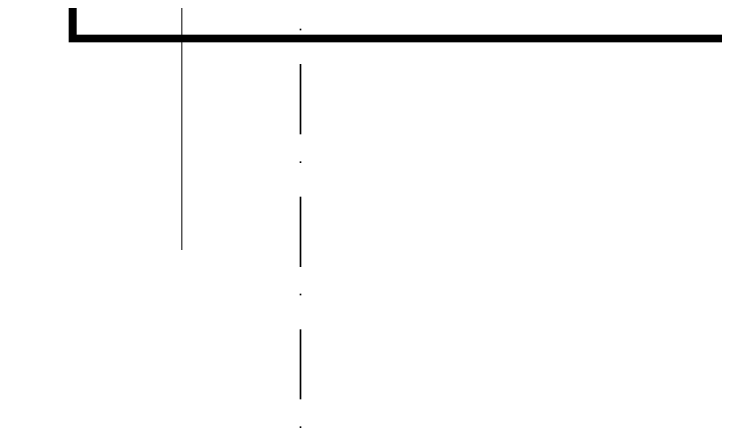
# Model space of a CAD drawing. Header units: millimetres. Extents: x 1322820 to 1391563, y 1051909 to 1098256.
# Drawn here: x 1346054 to 1347829, y 1077518 to 1078567 of the extents above; entities that cross this region are included whole.
import ezdxf
from ezdxf.enums import TextEntityAlignment as Align

# ---------------------------------------------------------------- set-up
doc = ezdxf.new("R2010")
doc.units = ezdxf.units.MM
doc.header["$MEASUREMENT"] = 0
doc.linetypes.add('AStair_dashed', pattern=[1800, 800, -1000])
doc.linetypes.add('Dot & Dashed', pattern=[335.138881, 176.388884, -88.194442, 0, -70.555556])
doc.layers.get('0').update_dxf_attribs({"true_color": 0x787878})
doc.layers.add('circuite iluminat vitali', color=1, linetype='Continuous')
doc.layers.add('New_arhitectura - axe', color=7, linetype='Continuous', true_color=0x787878)
doc.layers.add('New_arhitectura - axe_Pen_No__201', color=7, linetype='Continuous', lineweight=35, true_color=0x787878)
doc.layers.add('New_arhitectura - desen 2D_Pen_No__2', color=7, linetype='Continuous', lineweight=13, true_color=0x787878)
doc.styles.add('GENERATED_STYLE_1', font='arialbd.ttf')

# ---------------------------------------------------------------- blocks, each defined once
blk = doc.blocks.new('Standard grid marker')
at = {"layer": 'New_arhitectura - axe_Pen_No__201', "linetype": 'Dot & Dashed', "lineweight": 35}
blk.add_line((1000, 0), (43350, 0), dxfattribs=at)
at = {"layer": 'New_arhitectura - axe_Pen_No__201', "lineweight": 35, "style": 'GENERATED_STYLE_1'}
for tag, p in [('AC_MarkerText_1_0', (-106.1, 7.1)), ('AC_MarkerText_1_1', (44456, 7.1))]:
    blk.add_attdef(tag, text='', height=125, rotation=270, dxfattribs=at).set_placement(p, align=Align.MIDDLE_CENTER)
blk = doc.blocks.new('terasa')
at = {"layer": 'New_arhitectura - desen 2D_Pen_No__2', "linetype": 'AStair_dashed', "lineweight": 13}
blk.add_line((1346478.502, 1078770.6), (1346478.502, 1076420.6), dxfattribs=at)
at = {"layer": 'New_arhitectura - axe', "linetype": 'Continuous', "lineweight": 13, "zscale": 1000, "rotation": 90}
blk.add_blockref('Standard grid marker', (1346778.502, 1052120.65), dxfattribs=at)

msp = doc.modelspace()

# ---------------------------------------------------------------- block references
msp.add_blockref('terasa', (0, 0))

# ---------------------------------------------------------------- next in the draw order: linework, layer by layer
at = {"layer": 'circuite iluminat vitali', "lineweight": 20, "const_width": 20}
msp.add_lwpolyline([(1361574.6, 1081020.8), (1361607.1, 1081020.8), (1361607.1, 1083222.2), (1362204.3, 1083222.2), (1362204.3, 1078505.1), (1346202.7, 1078505.1), (1346202.7, 1079609.7), (1345979.5, 1079609.7), (1345979.5, 1079609.7), (1345979.5, 1079609.7)], dxfattribs=at)

doc.saveas('drawing.dxf')
